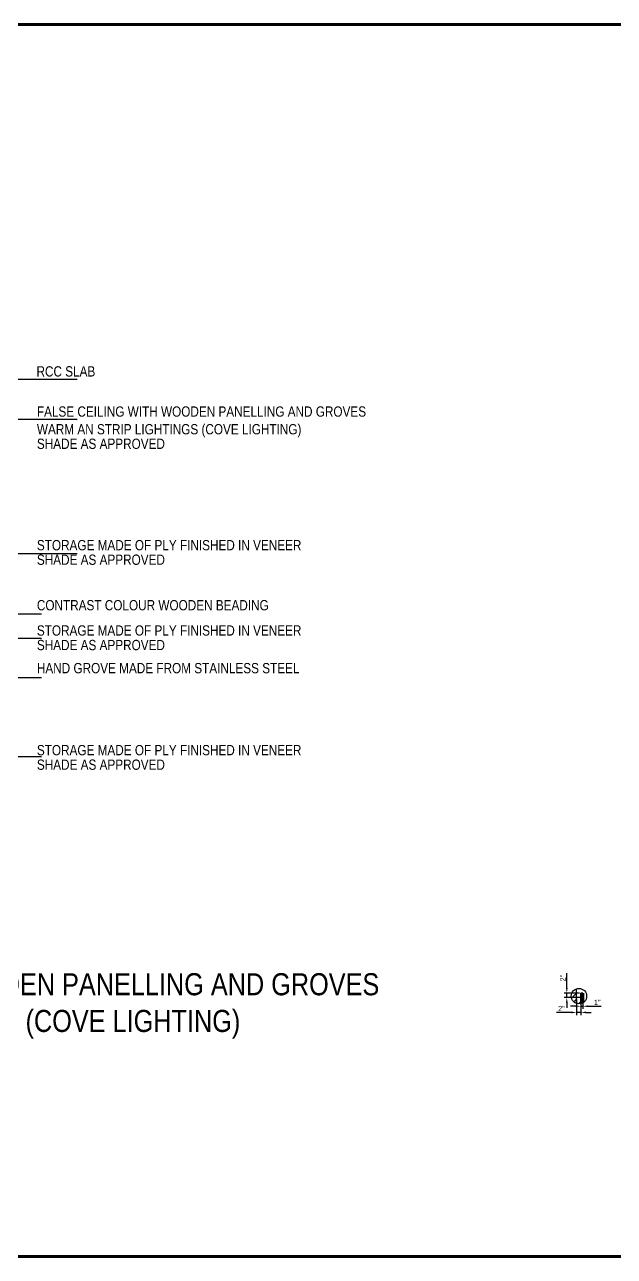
# Model space of a CAD drawing. Header units: millimetres. Extents: x 543 to 4497, y -1075 to 1315.
# Drawn here: x 3507 to 3790, y 165 to 756 of the extents above; entities that cross this region are included whole.
import ezdxf

# ---------------------------------------------------------------- set-up
doc = ezdxf.new("R2010")
doc.units = ezdxf.units.MM
doc.layers.add('TXT', color=7, linetype='Continuous', lineweight=25)
doc.styles.add('stylus BT', font='swissc.ttf')
doc.dimstyles.new('ISO-25', dxfattribs={"dimtxt": 2.5, "dimasz": 2.5, "dimexe": 1.25, "dimexo": 0.625, "dimtad": 1, "dimlunit": 4, "dimtxsty": 'Standard', "dimcen": 2.5, "dimadec": 0, "dimazin": 0, "dimtfac": 1, "dimtmove": 0, "dimatfit": 3, "dimfxl": 1, "dimarcsym": 0})

# ---------------------------------------------------------------- blocks, each defined once
blk = doc.blocks.new('*D25')
at = {"color": 0, "lineweight": -2}
for p, q in [((3771.85, 288.95), (3771.85, 281.15)), ((3773.85, 288.95), (3773.85, 281.15)), ((3769.35, 282.4), (3762.26, 282.4)), ((3773.85, 282.4), (3771.85, 282.4)), ((3776.35, 282.4), (3778.85, 282.4))]:
    blk.add_line(p, q, dxfattribs=at)
at = {"color": 0, "lineweight": 100}
for points in [[(3769.35, 282.82), (3769.35, 281.98), (3771.85, 282.4)], [(3776.35, 282.82), (3776.35, 281.98), (3773.85, 282.4)]]:
    blk.add_solid(points, dxfattribs=at)
at = {"layer": 'Defpoints', "color": 0, "lineweight": 100}
for p in [(3771.85, 289.57), (3773.85, 289.57), (3771.85, 282.4)]:
    blk.add_point(p, dxfattribs=at)
at = {"color": 0, "lineweight": 100, "insert": (3764.55, 284.28), "char_height": 2.5, "attachment_point": 5}
blk.add_mtext('2"', dxfattribs=at)
blk = doc.blocks.new('*D26')
at = {"color": 0, "lineweight": -2}
for p, q in [((3773.85, 290.95), (3773.85, 284.11)), ((3774.85, 290.95), (3774.85, 284.11)), ((3771.35, 285.36), (3768.85, 285.36)), ((3773.85, 285.36), (3774.85, 285.36)), ((3777.35, 285.36), (3783.6, 285.36))]:
    blk.add_line(p, q, dxfattribs=at)
at = {"color": 0, "lineweight": 100}
for points in [[(3771.35, 285.78), (3771.35, 284.94), (3773.85, 285.36)], [(3777.35, 285.78), (3777.35, 284.94), (3774.85, 285.36)]]:
    blk.add_solid(points, dxfattribs=at)
at = {"layer": 'Defpoints', "color": 0, "lineweight": 100}
for p in [(3773.85, 291.57), (3774.85, 291.57), (3774.85, 285.36)]:
    blk.add_point(p, dxfattribs=at)
at = {"color": 0, "lineweight": 100, "insert": (3781.72, 287.24), "char_height": 2.5, "attachment_point": 5}
blk.add_mtext('1"', dxfattribs=at)
blk = doc.blocks.new('*D27')
at = {"color": 0, "lineweight": -2}
for p, q in [((3767.12, 294.07), (3767.12, 301.16)), ((3773.22, 291.57), (3765.87, 291.57)), ((3773.22, 289.57), (3765.87, 289.57)), ((3767.12, 289.57), (3767.12, 291.57)), ((3767.12, 287.07), (3767.12, 284.57))]:
    blk.add_line(p, q, dxfattribs=at)
at = {"color": 0, "lineweight": 100}
for points in [[(3766.71, 294.07), (3767.54, 294.07), (3767.12, 291.57)], [(3766.71, 287.07), (3767.54, 287.07), (3767.12, 289.57)]]:
    blk.add_solid(points, dxfattribs=at)
at = {"layer": 'Defpoints', "color": 0, "lineweight": 100}
for p in [(3767.12, 291.57), (3773.85, 291.57), (3773.85, 289.57)]:
    blk.add_point(p, dxfattribs=at)
at = {"color": 0, "lineweight": 100, "insert": (3765.25, 298.86), "char_height": 2.5, "attachment_point": 5, "rotation": 90}
blk.add_mtext('2"', dxfattribs=at)

msp = doc.modelspace()

# ---------------------------------------------------------------- hatches: boundary and pattern name
h = msp.add_hatch()
h.set_pattern_fill('JIS_WOOD', color=256, scale=3, style=0)
h.set_pattern_definition([(45, (1444.6637, 13.5063), (-1.5, 1.5), [])])
edge = h.paths.add_edge_path()
edge.add_arc((3772.946, 290.228), 3.694, 107.339872, 252.660128)
edge.add_line((3771.845, 286.701), (3771.845, 293.754))
h = msp.add_hatch()
h.set_pattern_fill('JIS_WOOD', color=256, scale=5, style=0)
h.set_pattern_definition([(45, (1444.6637, 13.5063), (-2.5, 2.5), [])])
h.paths.add_polyline_path([(3774.845, 291.573), (3773.845, 291.573), (3773.845, 286.644, 0.0736498), (3774.845, 287.059)])
h.paths.add_polyline_path([(3771.845, 286.701, 0.1379772), (3773.845, 286.644), (3773.845, 289.573), (3771.845, 289.573)])

# ---------------------------------------------------------------- linework, layer by layer
for p, q in [((3771.845, 286.701), (3771.845, 293.754)), ((3771.845, 286.701), (3771.845, 293.754)), ((3773.845, 289.573), (3771.845, 289.573)), ((3773.845, 286.644), (3773.845, 291.573)), ((3774.845, 291.573), (3773.845, 291.573))]:
    msp.add_line(p, q)
at = {"lineweight": 100}
msp.add_line((3774.845, 291.573), (3774.845, 287.059), dxfattribs=at)
msp.add_lwpolyline([(4139.86, 165.429), (3168.429, 165.429), (3168.429, 756.077), (4139.86, 756.077)], close=True, dxfattribs=at)
msp.add_circle((3772.946, 290.228), 3.694)

# ---------------------------------------------------------------- texts
at = {"layer": 'TXT', "style": 'stylus BT'}
for s, height, p in [('RCC SLAB', 4.9203, (3512.867, 587.335)), ('FALSE CEILING WITH WOODEN PANELLING AND GROVES', 4.92032, (3513.057, 568.083)), ('WARM AN STRIP LIGHTINGS (COVE LIGHTING)', 4.92032, (3513.057, 559.607)), ('SHADE AS APPROVED', 4.92032, (3513.057, 552.631)), ('STORAGE MADE OF PLY FINISHED IN VENEER', 4.92032, (3513.057, 504.015)), ('SHADE AS APPROVED', 4.92032, (3513.057, 497.04)), ('CONTRAST COLOUR WOODEN BEADING', 4.92032, (3513.057, 475.218)), ('STORAGE MADE OF PLY FINISHED IN VENEER', 4.92032, (3513.057, 463.097)), ('SHADE AS APPROVED', 4.92032, (3513.057, 456.122)), ('HAND GROVE MADE FROM STAINLESS STEEL', 4.92032, (3513.057, 445.045)), ('STORAGE MADE OF PLY FINISHED IN VENEER', 4.92032, (3513.057, 405.724)), ('SHADE AS APPROVED', 4.92032, (3513.057, 398.749)), ('FALSE CEILING WITH WOODEN PANELLING AND GROVES', 10.57351, (3338.059, 290.632)), ('WARM AN STRIP LIGHTINGS (COVE LIGHTING)', 10.57351, (3338.059, 273.032))]:
    msp.add_text(s, height=height, dxfattribs=at).set_placement(p)

# ---------------------------------------------------------------- dimensions: what is measured, and where the dimension line sits
at = {"lineweight": 100}
dim = msp.add_linear_dim(base=(3767.122, 291.573), p1=(3773.845, 289.573), p2=(3773.845, 291.573), angle=90, dimstyle='ISO-25', dxfattribs=at)
dim.commit()
dim.dimension.update_dxf_attribs({"geometry": '*D27', "text_midpoint": (3765.247, 298.864)})
dim = msp.add_linear_dim(base=(3771.845, 282.401), p1=(3773.845, 289.573), p2=(3771.845, 289.573), dimstyle='ISO-25', dxfattribs=at)
dim.commit()
dim.dimension.update_dxf_attribs({"geometry": '*D25', "text_midpoint": (3764.554, 282.401), "dimtype": 160})
dim = msp.add_linear_dim(base=(3774.845, 285.36), p1=(3773.845, 291.573), p2=(3774.845, 291.573), dimstyle='ISO-25', dxfattribs=at)
dim.commit()
dim.dimension.update_dxf_attribs({"geometry": '*D26', "text_midpoint": (3781.72, 287.235)})

# ---------------------------------------------------------------- leaders
for points in [[(3323.421, 525.505), (3410.453, 586.056), (3532.346, 586.056)], [(3317.804, 512.468), (3400.141, 566.836), (3532.346, 566.836)], [(3469.191, 502.525), (3532.346, 502.525)], [(3473.33, 473.478), (3515.19, 473.478)], [(3458.921, 461.915), (3515.19, 461.915)], [(3481.663, 443), (3515.19, 443)], [(3363.558, 405.184), (3515.19, 405.184)]]:
    msp.add_leader(points, dimstyle='ISO-25', override={"dimgap": 0.625, "dimtad": 0})

doc.saveas('drawing.dxf')
